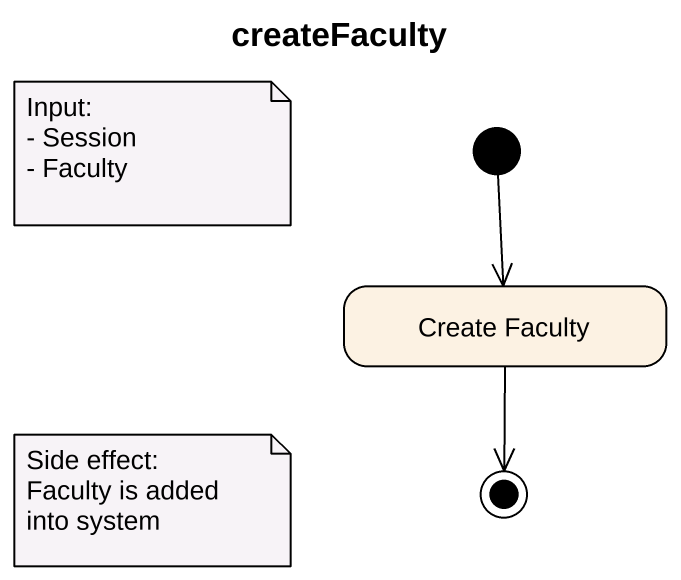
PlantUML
@startuml
title createFaculty
hide empty description
state "Create Faculty" as Create_Faculty
[*] --> Create_Faculty
Create_Faculty --> [*]
note as N1
  Input:
  - Session
  - Faculty
end note
note as N2
  Side effect:
  Faculty is added into system
end note
@enduml
